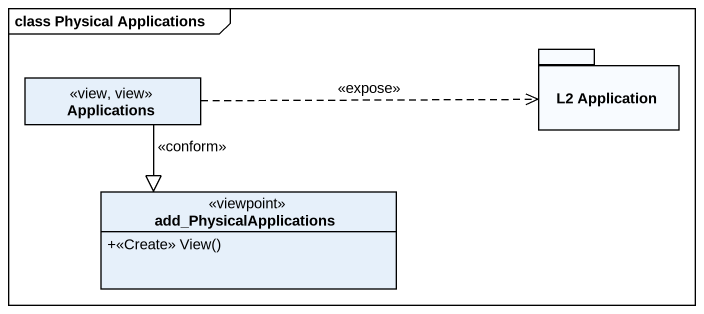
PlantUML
@startuml
mainframe class Physical Applications
hide circle
hide empty members
skinparam classAttributeIconSize 0
package "L2 Application" as L2_Application {
}
class Applications <<view, view>>
class add_PhysicalApplications <<viewpoint>> {
  +<<Create>> View()
}
Applications .right.> L2_Application : <<expose>>
Applications --|> add_PhysicalApplications : <<conform>>
@enduml
